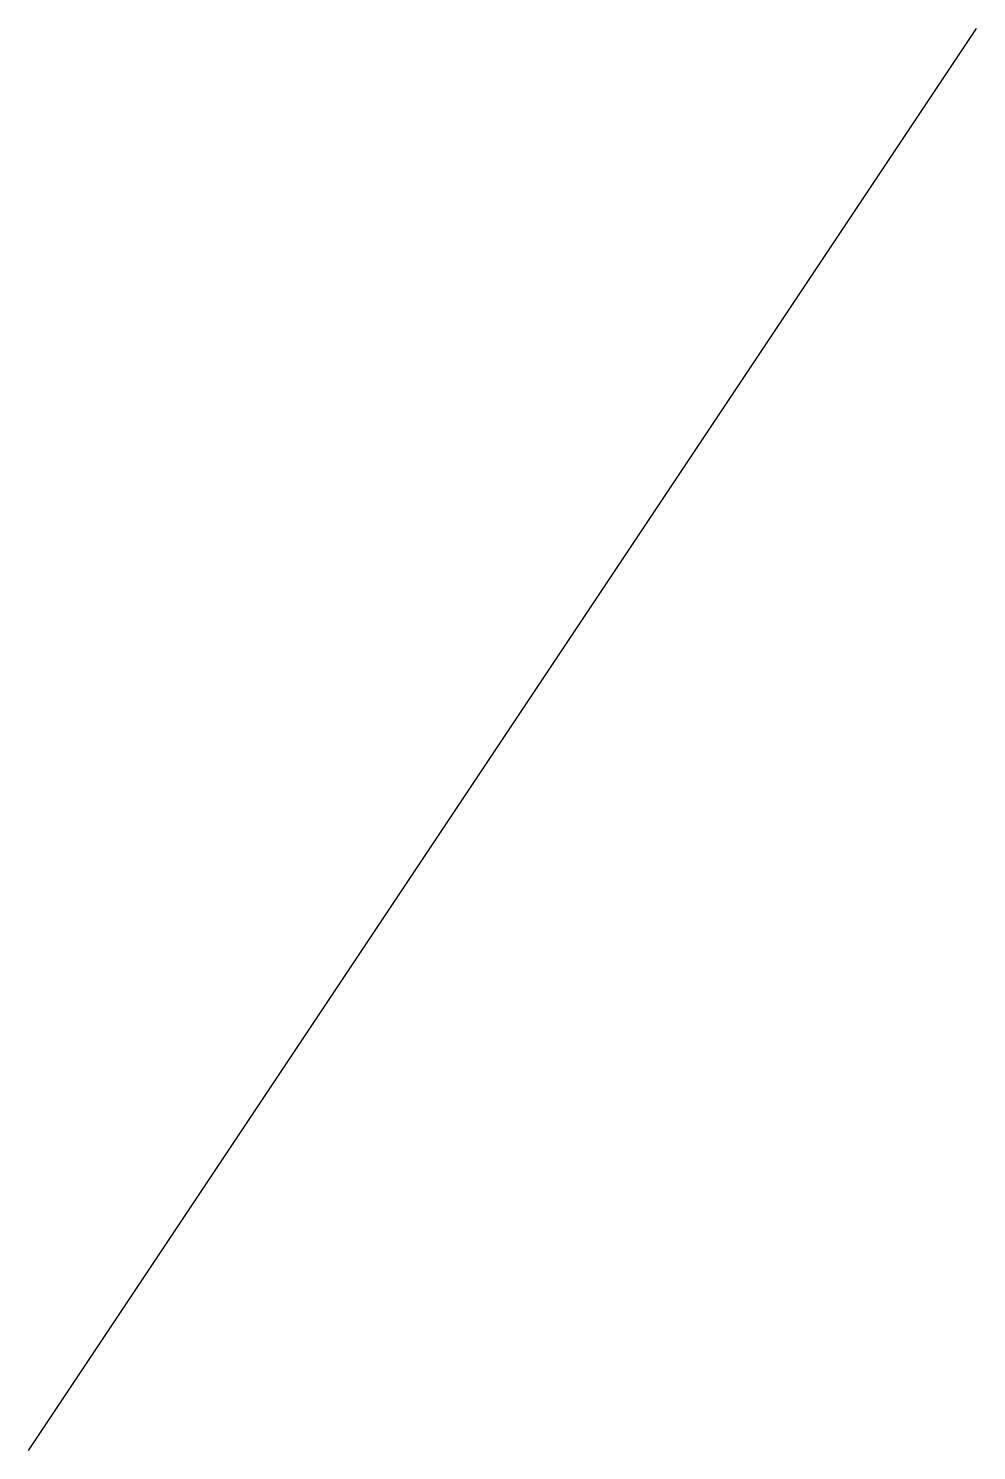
# Model space of a CAD drawing. Extents: x 2196000 to 2196020, y 464800 to 464830.
import ezdxf

# ---------------------------------------------------------------- set-up
doc = ezdxf.new("R2010")
doc.units = 0
doc.layers.add('Здания', color=7, linetype='CONTINUOUS', lineweight=25)

msp = doc.modelspace()

# ---------------------------------------------------------------- linework, layer by layer
at = {"layer": 'Здания'}
msp.add_line((2196000, 464800, 3), (2196020, 464830, 4), dxfattribs=at)

doc.saveas('drawing.dxf')
